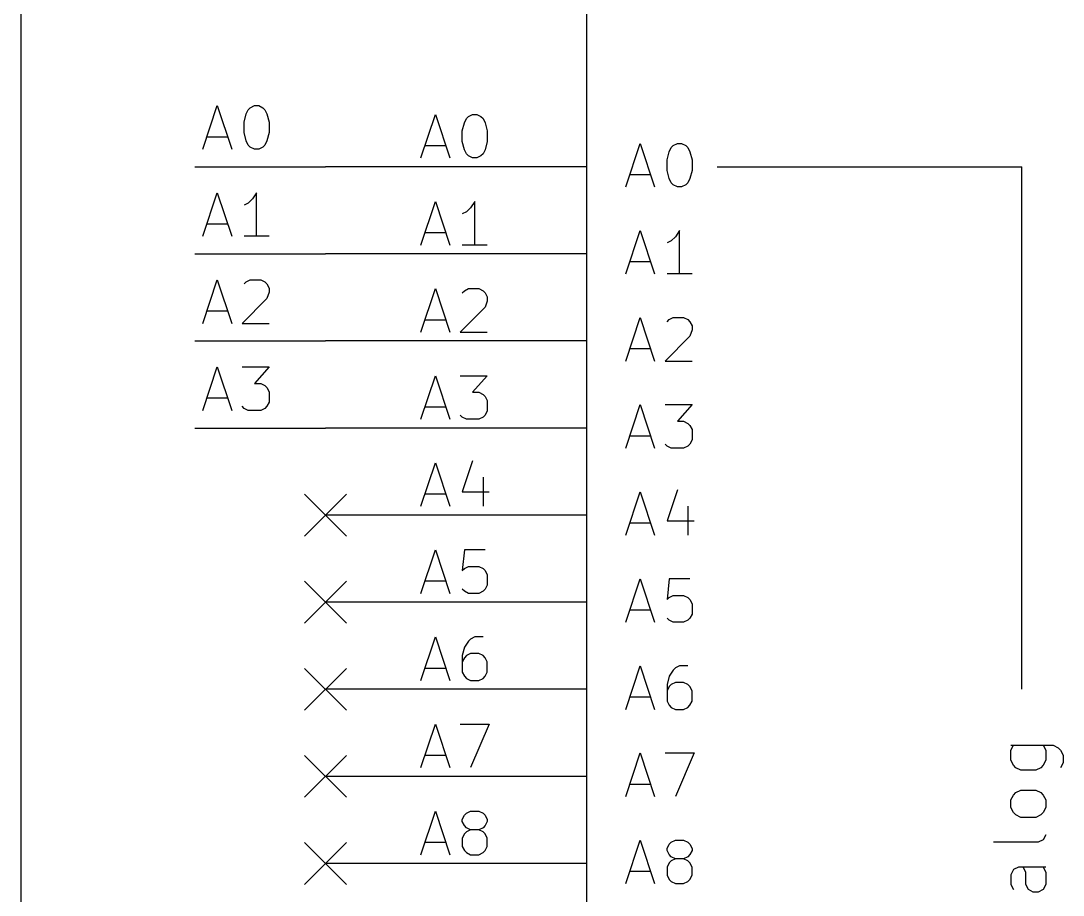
# Model space of a CAD drawing. Extents: x 0.4 to 11.3, y -7.9 to -0.4.
# Drawn here: x 3.65 to 4.847, y -3.736 to -2.732 of the extents above; entities that cross this region are included whole.
import ezdxf

# ---------------------------------------------------------------- set-up
doc = ezdxf.new("R2010")
doc.units = 0
doc.header["$MEASUREMENT"] = 0
for name, color, linetype in [('BLUE2', 5, 'CONTINUOUS'), ('BLUE3', 171, 'CONTINUOUS'), ('CYAN2', 4, 'CONTINUOUS'), ('GRAY1', 251, 'CONTINUOUS'), ('GREEN3', 91, 'CONTINUOUS'), ('LYELLOW', 51, 'CONTINUOUS'), ('RED2', 1, 'CONTINUOUS'), ('RED3', 11, 'CONTINUOUS')]:
    doc.layers.add(name, color=color, linetype=linetype)

msp = doc.modelspace()

# ---------------------------------------------------------------- linework, layer by layer
at = {"layer": 'BLUE2', "linetype": 'CONTINUOUS'}
for p, q in [((3.976, -3.276), (4.024, -3.324)), ((4.024, -3.276), (3.976, -3.324)), ((3.976, -3.376), (4.024, -3.424)), ((4.024, -3.376), (3.976, -3.424)), ((3.976, -3.476), (4.024, -3.524)), ((4.024, -3.476), (3.976, -3.524)), ((3.976, -3.576), (4.024, -3.624)), ((4.024, -3.576), (3.976, -3.624)), ((3.976, -3.676), (4.024, -3.724)), ((4.024, -3.676), (3.976, -3.724))]:
    msp.add_line(p, q, dxfattribs=at)
at = {"layer": 'BLUE3', "linetype": 'CONTINUOUS'}
msp.add_line((3.65, -0.85), (3.65, -6.45), dxfattribs=at)
at = {"layer": 'CYAN2', "linetype": 'CONTINUOUS'}
for p, q in [((4.3448, -2.9231), (4.3614, -2.8731)), ((4.3448, -2.9231), (4.3614, -2.8731)), ((4.3614, -2.8731), (4.3781, -2.9231)), ((4.3614, -2.8731), (4.3781, -2.9231)), ((4.3995, -2.8755), (4.4043, -2.8731)), ((4.3995, -2.8755), (4.4043, -2.8731)), ((4.4043, -2.8731), (4.409, -2.8731)), ((4.4043, -2.8731), (4.409, -2.8731)), ((4.409, -2.8731), (4.4138, -2.8755)), ((4.409, -2.8731), (4.4138, -2.8755)), ((4.3924, -2.8922), (4.3948, -2.8827)), ((4.3924, -2.8922), (4.3948, -2.8827)), ((4.3948, -2.8827), (4.3971, -2.8779)), ((4.3948, -2.8827), (4.3971, -2.8779)), ((4.3971, -2.8779), (4.3995, -2.8755)), ((4.3971, -2.8779), (4.3995, -2.8755)), ((4.4138, -2.8755), (4.4162, -2.8779)), ((4.4138, -2.8755), (4.4162, -2.8779)), ((4.4162, -2.8779), (4.4186, -2.8827)), ((4.4162, -2.8779), (4.4186, -2.8827)), ((4.4186, -2.8827), (4.421, -2.8922)), ((4.4186, -2.8827), (4.421, -2.8922)), ((4.3924, -2.9041), (4.3924, -2.8922)), ((4.3924, -2.9041), (4.3924, -2.8922)), ((4.421, -2.8922), (4.421, -2.9041)), ((4.421, -2.8922), (4.421, -2.9041)), ((4.3495, -2.9088), (4.3733, -2.9088)), ((4.3495, -2.9088), (4.3733, -2.9088)), ((4.3948, -2.9136), (4.3924, -2.9041)), ((4.3948, -2.9136), (4.3924, -2.9041)), ((4.421, -2.9041), (4.4186, -2.9136)), ((4.421, -2.9041), (4.4186, -2.9136)), ((4.3971, -2.9184), (4.3948, -2.9136)), ((4.3971, -2.9184), (4.3948, -2.9136)), ((4.3995, -2.9208), (4.3971, -2.9184)), ((4.3995, -2.9208), (4.3971, -2.9184)), ((4.4043, -2.9231), (4.3995, -2.9208)), ((4.4043, -2.9231), (4.3995, -2.9208)), ((4.4138, -2.9208), (4.409, -2.9231)), ((4.4138, -2.9208), (4.409, -2.9231)), ((4.4162, -2.9184), (4.4138, -2.9208)), ((4.4162, -2.9184), (4.4138, -2.9208)), ((4.4186, -2.9136), (4.4162, -2.9184)), ((4.4186, -2.9136), (4.4162, -2.9184)), ((4.409, -2.9231), (4.4043, -2.9231)), ((4.409, -2.9231), (4.4043, -2.9231)), ((4.3448, -3.0231), (4.3614, -2.9731)), ((4.3448, -3.0231), (4.3614, -2.9731)), ((4.3614, -2.9731), (4.3781, -3.0231)), ((4.3614, -2.9731), (4.3781, -3.0231)), ((4.4019, -2.9803), (4.3971, -2.985)), ((4.4019, -2.9803), (4.3971, -2.985)), ((4.4067, -2.9731), (4.4019, -2.9803)), ((4.4067, -2.9731), (4.4019, -2.9803)), ((4.4067, -3.0231), (4.4067, -2.9731)), ((4.4067, -3.0231), (4.4067, -2.9731)), ((4.3971, -2.985), (4.3924, -2.9874)), ((4.3971, -2.985), (4.3924, -2.9874)), ((4.3495, -3.0088), (4.3733, -3.0088)), ((4.3495, -3.0088), (4.3733, -3.0088)), ((4.421, -3.0231), (4.3924, -3.0231)), ((4.421, -3.0231), (4.3924, -3.0231)), ((4.3448, -3.1231), (4.3614, -3.0731)), ((4.3448, -3.1231), (4.3614, -3.0731)), ((4.3614, -3.0731), (4.3781, -3.1231)), ((4.3614, -3.0731), (4.3781, -3.1231)), ((4.3924, -3.0779), (4.3948, -3.0755)), ((4.3924, -3.0779), (4.3948, -3.0755)), ((4.3948, -3.0755), (4.3995, -3.0731)), ((4.3948, -3.0755), (4.3995, -3.0731)), ((4.3995, -3.0731), (4.4114, -3.0731)), ((4.3995, -3.0731), (4.4114, -3.0731)), ((4.4114, -3.0731), (4.4162, -3.0755)), ((4.4114, -3.0731), (4.4162, -3.0755)), ((4.4162, -3.0755), (4.4186, -3.0779)), ((4.4162, -3.0755), (4.4186, -3.0779)), ((4.4186, -3.0779), (4.421, -3.0827)), ((4.4186, -3.0779), (4.421, -3.0827)), ((4.421, -3.0874), (4.4186, -3.0946)), ((4.421, -3.0874), (4.4186, -3.0946)), ((4.421, -3.0827), (4.421, -3.0874)), ((4.421, -3.0827), (4.421, -3.0874)), ((4.4186, -3.0946), (4.39, -3.1231)), ((4.4186, -3.0946), (4.39, -3.1231)), ((4.3495, -3.1088), (4.3733, -3.1088)), ((4.3495, -3.1088), (4.3733, -3.1088)), ((4.39, -3.1231), (4.421, -3.1231)), ((4.39, -3.1231), (4.421, -3.1231)), ((4.3448, -3.2231), (4.3614, -3.1731)), ((4.3448, -3.2231), (4.3614, -3.1731)), ((4.3614, -3.1731), (4.3781, -3.2231)), ((4.3614, -3.1731), (4.3781, -3.2231)), ((4.39, -3.1731), (4.421, -3.1731)), ((4.39, -3.1731), (4.421, -3.1731)), ((4.421, -3.1731), (4.4043, -3.1922)), ((4.421, -3.1731), (4.4043, -3.1922)), ((4.4043, -3.1922), (4.4114, -3.1922)), ((4.4043, -3.1922), (4.4114, -3.1922)), ((4.4114, -3.1922), (4.4162, -3.1946)), ((4.4114, -3.1922), (4.4162, -3.1946)), ((4.4162, -3.1946), (4.4186, -3.1969)), ((4.4162, -3.1946), (4.4186, -3.1969)), ((4.4186, -3.1969), (4.421, -3.2017)), ((4.4186, -3.1969), (4.421, -3.2017)), ((4.3495, -3.2088), (4.3733, -3.2088)), ((4.3495, -3.2088), (4.3733, -3.2088)), ((4.421, -3.2017), (4.421, -3.2136)), ((4.421, -3.2017), (4.421, -3.2136)), ((4.3924, -3.2208), (4.39, -3.2184)), ((4.3924, -3.2208), (4.39, -3.2184)), ((4.3971, -3.2231), (4.3924, -3.2208)), ((4.3971, -3.2231), (4.3924, -3.2208)), ((4.4162, -3.2208), (4.4114, -3.2231)), ((4.4162, -3.2208), (4.4114, -3.2231)), ((4.4186, -3.2184), (4.4162, -3.2208)), ((4.4186, -3.2184), (4.4162, -3.2208)), ((4.421, -3.2136), (4.4186, -3.2184)), ((4.421, -3.2136), (4.4186, -3.2184)), ((4.4114, -3.2231), (4.3971, -3.2231)), ((4.4114, -3.2231), (4.3971, -3.2231)), ((4.3448, -3.3231), (4.3614, -3.2731)), ((4.3448, -3.3231), (4.3614, -3.2731)), ((4.3614, -3.2731), (4.3781, -3.3231)), ((4.3614, -3.2731), (4.3781, -3.3231)), ((4.4043, -3.2708), (4.3924, -3.3065)), ((4.4043, -3.2708), (4.3924, -3.3065)), ((4.4162, -3.2898), (4.4162, -3.3231)), ((4.4162, -3.2898), (4.4162, -3.3231)), ((4.3495, -3.3088), (4.3733, -3.3088)), ((4.3495, -3.3088), (4.3733, -3.3088)), ((4.3924, -3.3065), (4.4233, -3.3065)), ((4.3924, -3.3065), (4.4233, -3.3065)), ((4.3448, -3.4231), (4.3614, -3.3731)), ((4.3448, -3.4231), (4.3614, -3.3731)), ((4.3614, -3.3731), (4.3781, -3.4231)), ((4.3614, -3.3731), (4.3781, -3.4231)), ((4.3948, -3.3731), (4.3924, -3.3969)), ((4.3948, -3.3731), (4.3924, -3.3969)), ((4.4186, -3.3731), (4.3948, -3.3731)), ((4.4186, -3.3731), (4.3948, -3.3731)), ((4.3924, -3.3969), (4.3948, -3.3946)), ((4.3924, -3.3969), (4.3948, -3.3946)), ((4.3948, -3.3946), (4.3995, -3.3922)), ((4.3948, -3.3946), (4.3995, -3.3922)), ((4.3995, -3.3922), (4.4114, -3.3922)), ((4.3995, -3.3922), (4.4114, -3.3922)), ((4.4114, -3.3922), (4.4162, -3.3946)), ((4.4114, -3.3922), (4.4162, -3.3946)), ((4.4162, -3.3946), (4.4186, -3.3969)), ((4.4162, -3.3946), (4.4186, -3.3969)), ((4.4186, -3.3969), (4.421, -3.4017)), ((4.4186, -3.3969), (4.421, -3.4017)), ((4.3495, -3.4088), (4.3733, -3.4088)), ((4.3495, -3.4088), (4.3733, -3.4088)), ((4.421, -3.4017), (4.421, -3.4136)), ((4.421, -3.4017), (4.421, -3.4136)), ((4.3948, -3.4208), (4.3924, -3.4184)), ((4.3948, -3.4208), (4.3924, -3.4184)), ((4.3995, -3.4231), (4.3948, -3.4208)), ((4.3995, -3.4231), (4.3948, -3.4208)), ((4.4114, -3.4231), (4.3995, -3.4231)), ((4.4114, -3.4231), (4.3995, -3.4231)), ((4.4162, -3.4208), (4.4114, -3.4231)), ((4.4162, -3.4208), (4.4114, -3.4231)), ((4.4186, -3.4184), (4.4162, -3.4208)), ((4.4186, -3.4184), (4.4162, -3.4208)), ((4.421, -3.4136), (4.4186, -3.4184)), ((4.421, -3.4136), (4.4186, -3.4184)), ((4.3448, -3.5231), (4.3614, -3.4731)), ((4.3448, -3.5231), (4.3614, -3.4731)), ((4.3614, -3.4731), (4.3781, -3.5231)), ((4.3614, -3.4731), (4.3781, -3.5231)), ((4.3995, -3.4779), (4.3948, -3.485)), ((4.3995, -3.4779), (4.3948, -3.485)), ((4.4019, -3.4755), (4.3995, -3.4779)), ((4.4019, -3.4755), (4.3995, -3.4779)), ((4.4067, -3.4731), (4.4019, -3.4755)), ((4.4067, -3.4731), (4.4019, -3.4755)), ((4.4162, -3.4731), (4.4067, -3.4731)), ((4.4162, -3.4731), (4.4067, -3.4731)), ((4.3948, -3.485), (4.3924, -3.4946)), ((4.3948, -3.485), (4.3924, -3.4946)), ((4.3924, -3.4946), (4.3924, -3.5136)), ((4.3924, -3.4946), (4.3924, -3.5136)), ((4.3971, -3.4946), (4.3948, -3.4969)), ((4.3971, -3.4946), (4.3948, -3.4969)), ((4.4019, -3.4922), (4.3971, -3.4946)), ((4.4019, -3.4922), (4.3971, -3.4946)), ((4.4114, -3.4922), (4.4019, -3.4922)), ((4.4114, -3.4922), (4.4019, -3.4922)), ((4.4162, -3.4946), (4.4114, -3.4922)), ((4.4162, -3.4946), (4.4114, -3.4922)), ((4.4186, -3.4969), (4.4162, -3.4946)), ((4.4186, -3.4969), (4.4162, -3.4946)), ((4.3948, -3.4969), (4.3924, -3.5017)), ((4.3948, -3.4969), (4.3924, -3.5017)), ((4.421, -3.5017), (4.4186, -3.4969)), ((4.421, -3.5017), (4.4186, -3.4969)), ((4.421, -3.5136), (4.421, -3.5017)), ((4.421, -3.5136), (4.421, -3.5017)), ((4.3495, -3.5088), (4.3733, -3.5088)), ((4.3495, -3.5088), (4.3733, -3.5088)), ((4.3924, -3.5136), (4.3948, -3.5184)), ((4.3924, -3.5136), (4.3948, -3.5184)), ((4.3948, -3.5184), (4.3971, -3.5208)), ((4.3948, -3.5184), (4.3971, -3.5208)), ((4.4162, -3.5208), (4.4186, -3.5184)), ((4.4162, -3.5208), (4.4186, -3.5184)), ((4.4186, -3.5184), (4.421, -3.5136)), ((4.4186, -3.5184), (4.421, -3.5136)), ((4.3971, -3.5208), (4.4019, -3.5231)), ((4.3971, -3.5208), (4.4019, -3.5231)), ((4.4019, -3.5231), (4.4114, -3.5231)), ((4.4019, -3.5231), (4.4114, -3.5231)), ((4.4114, -3.5231), (4.4162, -3.5208)), ((4.4114, -3.5231), (4.4162, -3.5208)), ((4.3448, -3.6231), (4.3614, -3.5731)), ((4.3448, -3.6231), (4.3614, -3.5731)), ((4.3614, -3.5731), (4.3781, -3.6231)), ((4.3614, -3.5731), (4.3781, -3.6231)), ((4.39, -3.5731), (4.4233, -3.5731)), ((4.39, -3.5731), (4.4233, -3.5731)), ((4.4233, -3.5731), (4.4019, -3.6231)), ((4.4233, -3.5731), (4.4019, -3.6231)), ((4.3495, -3.6088), (4.3733, -3.6088)), ((4.3495, -3.6088), (4.3733, -3.6088)), ((4.3448, -3.7231), (4.3614, -3.6731)), ((4.3448, -3.7231), (4.3614, -3.6731)), ((4.3614, -3.6731), (4.3781, -3.7231)), ((4.3614, -3.6731), (4.3781, -3.7231)), ((4.3948, -3.6779), (4.3971, -3.6755)), ((4.3948, -3.6779), (4.3971, -3.6755)), ((4.3971, -3.6755), (4.4019, -3.6731)), ((4.3971, -3.6755), (4.4019, -3.6731)), ((4.4019, -3.6731), (4.4114, -3.6731)), ((4.4019, -3.6731), (4.4114, -3.6731)), ((4.4114, -3.6731), (4.4162, -3.6755)), ((4.4114, -3.6731), (4.4162, -3.6755)), ((4.4162, -3.6755), (4.4186, -3.6779)), ((4.4162, -3.6755), (4.4186, -3.6779)), ((4.3924, -3.6827), (4.3948, -3.6779)), ((4.3924, -3.6827), (4.3948, -3.6779)), ((4.3924, -3.685), (4.3924, -3.6827)), ((4.3924, -3.685), (4.3924, -3.6827)), ((4.3948, -3.6898), (4.3924, -3.685)), ((4.3948, -3.6898), (4.3924, -3.685)), ((4.4186, -3.6779), (4.421, -3.6827)), ((4.4186, -3.6779), (4.421, -3.6827)), ((4.421, -3.685), (4.4186, -3.6898)), ((4.421, -3.685), (4.4186, -3.6898)), ((4.421, -3.6827), (4.421, -3.685)), ((4.421, -3.6827), (4.421, -3.685)), ((4.3948, -3.6993), (4.3924, -3.7041)), ((4.3948, -3.6993), (4.3924, -3.7041)), ((4.3971, -3.6922), (4.3948, -3.6898)), ((4.3971, -3.6922), (4.3948, -3.6898)), ((4.3971, -3.6969), (4.3948, -3.6993)), ((4.3971, -3.6969), (4.3948, -3.6993)), ((4.4019, -3.6946), (4.3971, -3.6922)), ((4.4019, -3.6946), (4.3971, -3.6922)), ((4.4019, -3.6946), (4.3971, -3.6969)), ((4.4019, -3.6946), (4.3971, -3.6969)), ((4.4114, -3.6946), (4.4019, -3.6946)), ((4.4114, -3.6946), (4.4019, -3.6946)), ((4.4162, -3.6922), (4.4114, -3.6946)), ((4.4162, -3.6922), (4.4114, -3.6946)), ((4.4162, -3.6969), (4.4114, -3.6946)), ((4.4162, -3.6969), (4.4114, -3.6946)), ((4.4186, -3.6898), (4.4162, -3.6922)), ((4.4186, -3.6898), (4.4162, -3.6922)), ((4.4186, -3.6993), (4.4162, -3.6969)), ((4.4186, -3.6993), (4.4162, -3.6969)), ((4.421, -3.7041), (4.4186, -3.6993)), ((4.421, -3.7041), (4.4186, -3.6993)), ((4.3495, -3.7088), (4.3733, -3.7088)), ((4.3495, -3.7088), (4.3733, -3.7088)), ((4.3924, -3.7041), (4.3924, -3.7136)), ((4.3924, -3.7041), (4.3924, -3.7136)), ((4.421, -3.7136), (4.421, -3.7041)), ((4.421, -3.7136), (4.421, -3.7041)), ((4.3924, -3.7136), (4.3948, -3.7184)), ((4.3924, -3.7136), (4.3948, -3.7184)), ((4.3948, -3.7184), (4.3971, -3.7208)), ((4.3948, -3.7184), (4.3971, -3.7208)), ((4.3971, -3.7208), (4.4019, -3.7231)), ((4.3971, -3.7208), (4.4019, -3.7231)), ((4.4019, -3.7231), (4.4114, -3.7231)), ((4.4019, -3.7231), (4.4114, -3.7231)), ((4.4114, -3.7231), (4.4162, -3.7208)), ((4.4114, -3.7231), (4.4162, -3.7208)), ((4.4162, -3.7208), (4.4186, -3.7184)), ((4.4162, -3.7208), (4.4186, -3.7184)), ((4.4186, -3.7184), (4.421, -3.7136)), ((4.4186, -3.7184), (4.421, -3.7136))]:
    msp.add_line(p, q, dxfattribs=at)
at = {"layer": 'GRAY1', "linetype": 'CONTINUOUS'}
for p, q in [((3.8589, -2.8798), (3.8755, -2.8298)), ((3.8755, -2.8298), (3.8922, -2.8798)), ((3.9089, -2.8393), (3.9113, -2.8346)), ((3.9113, -2.8346), (3.9136, -2.8322)), ((3.9136, -2.8322), (3.9184, -2.8298)), ((3.9184, -2.8298), (3.9232, -2.8298)), ((3.9232, -2.8298), (3.9279, -2.8322)), ((3.9279, -2.8322), (3.9303, -2.8346)), ((3.9303, -2.8346), (3.9327, -2.8393)), ((3.9065, -2.8488), (3.9089, -2.8393)), ((3.9065, -2.8608), (3.9065, -2.8488)), ((3.9327, -2.8393), (3.9351, -2.8488)), ((3.9351, -2.8488), (3.9351, -2.8608)), ((3.9089, -2.8703), (3.9065, -2.8608)), ((3.9351, -2.8608), (3.9327, -2.8703)), ((3.8636, -2.8655), (3.8874, -2.8655)), ((3.9113, -2.875), (3.9089, -2.8703)), ((3.9327, -2.8703), (3.9303, -2.875)), ((3.9136, -2.8774), (3.9113, -2.875)), ((3.9184, -2.8798), (3.9136, -2.8774)), ((3.9232, -2.8798), (3.9184, -2.8798)), ((3.9279, -2.8774), (3.9232, -2.8798)), ((3.9303, -2.875), (3.9279, -2.8774)), ((3.8589, -2.9798), (3.8755, -2.9298)), ((3.8755, -2.9298), (3.8922, -2.9798)), ((3.9208, -2.9298), (3.916, -2.9369)), ((3.9208, -2.9798), (3.9208, -2.9298)), ((3.9113, -2.9417), (3.9065, -2.9441)), ((3.916, -2.9369), (3.9113, -2.9417)), ((3.8636, -2.9655), (3.8874, -2.9655)), ((3.9351, -2.9798), (3.9065, -2.9798)), ((3.8589, -3.0798), (3.8755, -3.0298)), ((3.8755, -3.0298), (3.8922, -3.0798)), ((3.9065, -3.0346), (3.9089, -3.0322)), ((3.9089, -3.0322), (3.9136, -3.0298)), ((3.9136, -3.0298), (3.9255, -3.0298)), ((3.9255, -3.0298), (3.9303, -3.0322)), ((3.9303, -3.0322), (3.9327, -3.0346)), ((3.9327, -3.0346), (3.9351, -3.0393)), ((3.9351, -3.0393), (3.9351, -3.0441)), ((3.9327, -3.0512), (3.9041, -3.0798)), ((3.9351, -3.0441), (3.9327, -3.0512)), ((3.8636, -3.0655), (3.8874, -3.0655)), ((3.9041, -3.0798), (3.9351, -3.0798)), ((3.8589, -3.1798), (3.8755, -3.1298)), ((3.8755, -3.1298), (3.8922, -3.1798)), ((3.9041, -3.1298), (3.9351, -3.1298)), ((3.9351, -3.1298), (3.9184, -3.1488)), ((3.9184, -3.1488), (3.9255, -3.1488)), ((3.9255, -3.1488), (3.9303, -3.1512)), ((3.9303, -3.1512), (3.9327, -3.1536)), ((3.9327, -3.1536), (3.9351, -3.1584)), ((3.9351, -3.1584), (3.9351, -3.1703)), ((3.8636, -3.1655), (3.8874, -3.1655)), ((3.9351, -3.1703), (3.9327, -3.175)), ((3.9065, -3.1774), (3.9041, -3.175)), ((3.9113, -3.1798), (3.9065, -3.1774)), ((3.9255, -3.1798), (3.9113, -3.1798)), ((3.9303, -3.1774), (3.9255, -3.1798)), ((3.9327, -3.175), (3.9303, -3.1774))]:
    msp.add_line(p, q, dxfattribs=at)
at = {"layer": 'GREEN3', "linetype": 'CONTINUOUS'}
for p, q in [((3.85, -2.9), (4, -2.9)), ((3.85, -3), (4, -3)), ((3.85, -3.1), (4, -3.1)), ((3.85, -3.2), (4, -3.2))]:
    msp.add_line(p, q, dxfattribs=at)
at = {"layer": 'LYELLOW', "linetype": 'CONTINUOUS'}
msp.add_line((4.3, -6.05), (4.3, -1.45), dxfattribs=at)
at = {"layer": 'RED2', "linetype": 'CONTINUOUS'}
for p, q in [((4.3, -6.05), (4.3, -1.45)), ((4.3, -2.9), (4, -2.9)), ((4.3, -2.9), (4, -2.9)), ((4.45, -2.9), (4.8, -2.9)), ((4.8, -3.5), (4.8, -2.9)), ((4.3, -3), (4, -3)), ((4.3, -3), (4, -3)), ((4.3, -3.1), (4, -3.1)), ((4.3, -3.1), (4, -3.1)), ((4.3, -3.2), (4, -3.2)), ((4.3, -3.2), (4, -3.2)), ((4.3, -3.3), (4, -3.3)), ((4.3, -3.3), (4, -3.3)), ((4.3, -3.4), (4, -3.4)), ((4.3, -3.4), (4, -3.4)), ((4.3, -3.5), (4, -3.5)), ((4.3, -3.5), (4, -3.5)), ((4.7874, -3.5643), (4.8359, -3.5643)), ((4.7874, -3.57), (4.7902, -3.5643)), ((4.8245, -3.5643), (4.8274, -3.57)), ((4.8359, -3.5643), (4.8416, -3.5671)), ((4.8416, -3.5671), (4.8445, -3.57)), ((4.7874, -3.5814), (4.7874, -3.57)), ((4.8274, -3.57), (4.8274, -3.5814)), ((4.8445, -3.57), (4.8474, -3.5757)), ((4.8474, -3.5757), (4.8474, -3.5843)), ((4.7902, -3.5871), (4.7874, -3.5814)), ((4.7931, -3.59), (4.7902, -3.5871)), ((4.7988, -3.5929), (4.7931, -3.59)), ((4.8216, -3.59), (4.8159, -3.5929)), ((4.8245, -3.5871), (4.8216, -3.59)), ((4.8274, -3.5814), (4.8245, -3.5871)), ((4.8474, -3.5843), (4.8445, -3.59)), ((4.3, -3.6), (4, -3.6)), ((4.3, -3.6), (4, -3.6)), ((4.8159, -3.5929), (4.7988, -3.5929)), ((4.7931, -3.6186), (4.7988, -3.6157)), ((4.7988, -3.6157), (4.8159, -3.6157)), ((4.8159, -3.6157), (4.8216, -3.6186)), ((4.7874, -3.6271), (4.7902, -3.6214)), ((4.7874, -3.6357), (4.7874, -3.6271)), ((4.7902, -3.6214), (4.7931, -3.6186)), ((4.8216, -3.6186), (4.8245, -3.6214)), ((4.8245, -3.6214), (4.8274, -3.6271)), ((4.8274, -3.6271), (4.8274, -3.6357)), ((4.7902, -3.6414), (4.7874, -3.6357)), ((4.8274, -3.6357), (4.8245, -3.6414)), ((4.7931, -3.6443), (4.7902, -3.6414)), ((4.7988, -3.6471), (4.7931, -3.6443)), ((4.8159, -3.6471), (4.7988, -3.6471)), ((4.8216, -3.6443), (4.8159, -3.6471)), ((4.8245, -3.6414), (4.8216, -3.6443)), ((4.8188, -3.6757), (4.7674, -3.6757)), ((4.8245, -3.6729), (4.8188, -3.6757)), ((4.8274, -3.6671), (4.8245, -3.6729)), ((4.3, -3.7), (4, -3.7)), ((4.3, -3.7), (4, -3.7)), ((4.7902, -3.7071), (4.7874, -3.7129)), ((4.7959, -3.7043), (4.7902, -3.7071)), ((4.8274, -3.7043), (4.7959, -3.7043)), ((4.8045, -3.71), (4.8016, -3.7043)), ((4.8045, -3.7243), (4.8045, -3.71)), ((4.8245, -3.7043), (4.8274, -3.71)), ((4.8274, -3.71), (4.8274, -3.7243)), ((4.7874, -3.7129), (4.7874, -3.7243)), ((4.7874, -3.7243), (4.7902, -3.73)), ((4.8074, -3.73), (4.8045, -3.7243)), ((4.8131, -3.7329), (4.8074, -3.73)), ((4.8188, -3.7329), (4.8131, -3.7329)), ((4.8245, -3.73), (4.8188, -3.7329)), ((4.8274, -3.7243), (4.8245, -3.73))]:
    msp.add_line(p, q, dxfattribs=at)
at = {"layer": 'RED3', "linetype": 'CONTINUOUS'}
for p, q in [((4.1095, -2.8899), (4.1262, -2.8399)), ((4.1095, -2.8899), (4.1262, -2.8399)), ((4.1262, -2.8399), (4.1429, -2.8899)), ((4.1262, -2.8399), (4.1429, -2.8899)), ((4.1571, -2.8589), (4.1595, -2.8494)), ((4.1571, -2.8589), (4.1595, -2.8494)), ((4.1595, -2.8494), (4.1619, -2.8446)), ((4.1595, -2.8494), (4.1619, -2.8446)), ((4.1619, -2.8446), (4.1643, -2.8423)), ((4.1619, -2.8446), (4.1643, -2.8423)), ((4.1643, -2.8423), (4.169, -2.8399)), ((4.1643, -2.8423), (4.169, -2.8399)), ((4.169, -2.8399), (4.1738, -2.8399)), ((4.169, -2.8399), (4.1738, -2.8399)), ((4.1738, -2.8399), (4.1786, -2.8423)), ((4.1738, -2.8399), (4.1786, -2.8423)), ((4.1786, -2.8423), (4.181, -2.8446)), ((4.1786, -2.8423), (4.181, -2.8446)), ((4.181, -2.8446), (4.1833, -2.8494)), ((4.181, -2.8446), (4.1833, -2.8494)), ((4.1833, -2.8494), (4.1857, -2.8589)), ((4.1833, -2.8494), (4.1857, -2.8589)), ((4.1571, -2.8708), (4.1571, -2.8589)), ((4.1571, -2.8708), (4.1571, -2.8589)), ((4.1857, -2.8589), (4.1857, -2.8708)), ((4.1857, -2.8589), (4.1857, -2.8708)), ((4.1595, -2.8804), (4.1571, -2.8708)), ((4.1595, -2.8804), (4.1571, -2.8708)), ((4.1857, -2.8708), (4.1833, -2.8804)), ((4.1857, -2.8708), (4.1833, -2.8804)), ((4.1143, -2.8756), (4.1381, -2.8756)), ((4.1143, -2.8756), (4.1381, -2.8756)), ((4.1619, -2.8851), (4.1595, -2.8804)), ((4.1619, -2.8851), (4.1595, -2.8804)), ((4.1643, -2.8875), (4.1619, -2.8851)), ((4.1643, -2.8875), (4.1619, -2.8851)), ((4.181, -2.8851), (4.1786, -2.8875)), ((4.181, -2.8851), (4.1786, -2.8875)), ((4.1833, -2.8804), (4.181, -2.8851)), ((4.1833, -2.8804), (4.181, -2.8851)), ((4.169, -2.8899), (4.1643, -2.8875)), ((4.169, -2.8899), (4.1643, -2.8875)), ((4.1738, -2.8899), (4.169, -2.8899)), ((4.1738, -2.8899), (4.169, -2.8899)), ((4.1786, -2.8875), (4.1738, -2.8899)), ((4.1786, -2.8875), (4.1738, -2.8899)), ((4.1095, -2.9899), (4.1262, -2.9399)), ((4.1095, -2.9899), (4.1262, -2.9399)), ((4.1262, -2.9399), (4.1429, -2.9899)), ((4.1262, -2.9399), (4.1429, -2.9899)), ((4.1714, -2.9399), (4.1667, -2.947)), ((4.1714, -2.9399), (4.1667, -2.947)), ((4.1714, -2.9899), (4.1714, -2.9399)), ((4.1714, -2.9899), (4.1714, -2.9399)), ((4.1619, -2.9518), (4.1571, -2.9542)), ((4.1619, -2.9518), (4.1571, -2.9542)), ((4.1667, -2.947), (4.1619, -2.9518)), ((4.1667, -2.947), (4.1619, -2.9518)), ((4.1143, -2.9756), (4.1381, -2.9756)), ((4.1143, -2.9756), (4.1381, -2.9756)), ((4.1857, -2.9899), (4.1571, -2.9899)), ((4.1857, -2.9899), (4.1571, -2.9899)), ((4.1095, -3.0899), (4.1262, -3.0399)), ((4.1095, -3.0899), (4.1262, -3.0399)), ((4.1262, -3.0399), (4.1429, -3.0899)), ((4.1262, -3.0399), (4.1429, -3.0899)), ((4.1595, -3.0423), (4.1643, -3.0399)), ((4.1595, -3.0423), (4.1643, -3.0399)), ((4.1643, -3.0399), (4.1762, -3.0399)), ((4.1643, -3.0399), (4.1762, -3.0399)), ((4.1762, -3.0399), (4.181, -3.0423)), ((4.1762, -3.0399), (4.181, -3.0423)), ((4.1571, -3.0446), (4.1595, -3.0423)), ((4.1571, -3.0446), (4.1595, -3.0423)), ((4.181, -3.0423), (4.1833, -3.0446)), ((4.181, -3.0423), (4.1833, -3.0446)), ((4.1833, -3.0446), (4.1857, -3.0494)), ((4.1833, -3.0446), (4.1857, -3.0494)), ((4.1857, -3.0494), (4.1857, -3.0542)), ((4.1857, -3.0494), (4.1857, -3.0542)), ((4.1833, -3.0613), (4.1548, -3.0899)), ((4.1833, -3.0613), (4.1548, -3.0899)), ((4.1857, -3.0542), (4.1833, -3.0613)), ((4.1857, -3.0542), (4.1833, -3.0613)), ((4.1143, -3.0756), (4.1381, -3.0756)), ((4.1143, -3.0756), (4.1381, -3.0756)), ((4.1548, -3.0899), (4.1857, -3.0899)), ((4.1548, -3.0899), (4.1857, -3.0899)), ((4.1095, -3.1899), (4.1262, -3.1399)), ((4.1095, -3.1899), (4.1262, -3.1399)), ((4.1262, -3.1399), (4.1429, -3.1899)), ((4.1262, -3.1399), (4.1429, -3.1899)), ((4.1548, -3.1399), (4.1857, -3.1399)), ((4.1548, -3.1399), (4.1857, -3.1399)), ((4.1857, -3.1399), (4.169, -3.1589)), ((4.1857, -3.1399), (4.169, -3.1589)), ((4.169, -3.1589), (4.1762, -3.1589)), ((4.169, -3.1589), (4.1762, -3.1589)), ((4.1762, -3.1589), (4.181, -3.1613)), ((4.1762, -3.1589), (4.181, -3.1613)), ((4.181, -3.1613), (4.1833, -3.1637)), ((4.181, -3.1613), (4.1833, -3.1637)), ((4.1833, -3.1637), (4.1857, -3.1684)), ((4.1833, -3.1637), (4.1857, -3.1684)), ((4.1857, -3.1684), (4.1857, -3.1804)), ((4.1857, -3.1684), (4.1857, -3.1804)), ((4.1143, -3.1756), (4.1381, -3.1756)), ((4.1143, -3.1756), (4.1381, -3.1756)), ((4.1857, -3.1804), (4.1833, -3.1851)), ((4.1857, -3.1804), (4.1833, -3.1851)), ((4.1571, -3.1875), (4.1548, -3.1851)), ((4.1571, -3.1875), (4.1548, -3.1851)), ((4.1619, -3.1899), (4.1571, -3.1875)), ((4.1619, -3.1899), (4.1571, -3.1875)), ((4.1762, -3.1899), (4.1619, -3.1899)), ((4.1762, -3.1899), (4.1619, -3.1899)), ((4.181, -3.1875), (4.1762, -3.1899)), ((4.181, -3.1875), (4.1762, -3.1899)), ((4.1833, -3.1851), (4.181, -3.1875)), ((4.1833, -3.1851), (4.181, -3.1875)), ((4.1095, -3.2899), (4.1262, -3.2399)), ((4.1095, -3.2899), (4.1262, -3.2399)), ((4.1262, -3.2399), (4.1429, -3.2899)), ((4.1262, -3.2399), (4.1429, -3.2899)), ((4.169, -3.2375), (4.1571, -3.2732)), ((4.169, -3.2375), (4.1571, -3.2732)), ((4.181, -3.2565), (4.181, -3.2899)), ((4.181, -3.2565), (4.181, -3.2899)), ((4.1143, -3.2756), (4.1381, -3.2756)), ((4.1143, -3.2756), (4.1381, -3.2756)), ((4.1571, -3.2732), (4.1881, -3.2732)), ((4.1571, -3.2732), (4.1881, -3.2732)), ((4.1095, -3.3899), (4.1262, -3.3399)), ((4.1095, -3.3899), (4.1262, -3.3399)), ((4.1262, -3.3399), (4.1429, -3.3899)), ((4.1262, -3.3399), (4.1429, -3.3899)), ((4.1595, -3.3399), (4.1571, -3.3637)), ((4.1595, -3.3399), (4.1571, -3.3637)), ((4.1833, -3.3399), (4.1595, -3.3399)), ((4.1833, -3.3399), (4.1595, -3.3399)), ((4.1571, -3.3637), (4.1595, -3.3613)), ((4.1571, -3.3637), (4.1595, -3.3613)), ((4.1595, -3.3613), (4.1643, -3.3589)), ((4.1595, -3.3613), (4.1643, -3.3589)), ((4.1643, -3.3589), (4.1762, -3.3589)), ((4.1643, -3.3589), (4.1762, -3.3589)), ((4.1762, -3.3589), (4.181, -3.3613)), ((4.1762, -3.3589), (4.181, -3.3613)), ((4.181, -3.3613), (4.1833, -3.3637)), ((4.181, -3.3613), (4.1833, -3.3637)), ((4.1833, -3.3637), (4.1857, -3.3684)), ((4.1833, -3.3637), (4.1857, -3.3684)), ((4.1143, -3.3756), (4.1381, -3.3756)), ((4.1143, -3.3756), (4.1381, -3.3756)), ((4.1857, -3.3684), (4.1857, -3.3804)), ((4.1857, -3.3684), (4.1857, -3.3804)), ((4.1595, -3.3875), (4.1571, -3.3851)), ((4.1595, -3.3875), (4.1571, -3.3851)), ((4.1643, -3.3899), (4.1595, -3.3875)), ((4.1643, -3.3899), (4.1595, -3.3875)), ((4.181, -3.3875), (4.1762, -3.3899)), ((4.181, -3.3875), (4.1762, -3.3899)), ((4.1833, -3.3851), (4.181, -3.3875)), ((4.1833, -3.3851), (4.181, -3.3875)), ((4.1857, -3.3804), (4.1833, -3.3851)), ((4.1857, -3.3804), (4.1833, -3.3851)), ((4.1762, -3.3899), (4.1643, -3.3899)), ((4.1762, -3.3899), (4.1643, -3.3899)), ((4.1095, -3.4899), (4.1262, -3.4399)), ((4.1095, -3.4899), (4.1262, -3.4399)), ((4.1262, -3.4399), (4.1429, -3.4899)), ((4.1262, -3.4399), (4.1429, -3.4899)), ((4.1643, -3.4446), (4.1595, -3.4518)), ((4.1643, -3.4446), (4.1595, -3.4518)), ((4.1667, -3.4423), (4.1643, -3.4446)), ((4.1667, -3.4423), (4.1643, -3.4446)), ((4.1714, -3.4399), (4.1667, -3.4423)), ((4.1714, -3.4399), (4.1667, -3.4423)), ((4.181, -3.4399), (4.1714, -3.4399)), ((4.181, -3.4399), (4.1714, -3.4399)), ((4.1595, -3.4518), (4.1571, -3.4613)), ((4.1595, -3.4518), (4.1571, -3.4613)), ((4.1667, -3.4589), (4.1619, -3.4613)), ((4.1667, -3.4589), (4.1619, -3.4613)), ((4.1762, -3.4589), (4.1667, -3.4589)), ((4.1762, -3.4589), (4.1667, -3.4589)), ((4.181, -3.4613), (4.1762, -3.4589)), ((4.181, -3.4613), (4.1762, -3.4589)), ((4.1571, -3.4613), (4.1571, -3.4804)), ((4.1571, -3.4613), (4.1571, -3.4804)), ((4.1595, -3.4637), (4.1571, -3.4684)), ((4.1595, -3.4637), (4.1571, -3.4684)), ((4.1619, -3.4613), (4.1595, -3.4637)), ((4.1619, -3.4613), (4.1595, -3.4637)), ((4.1833, -3.4637), (4.181, -3.4613)), ((4.1833, -3.4637), (4.181, -3.4613)), ((4.1857, -3.4684), (4.1833, -3.4637)), ((4.1857, -3.4684), (4.1833, -3.4637)), ((4.1857, -3.4804), (4.1857, -3.4684)), ((4.1857, -3.4804), (4.1857, -3.4684)), ((4.1143, -3.4756), (4.1381, -3.4756)), ((4.1143, -3.4756), (4.1381, -3.4756)), ((4.1571, -3.4804), (4.1595, -3.4851)), ((4.1571, -3.4804), (4.1595, -3.4851)), ((4.1833, -3.4851), (4.1857, -3.4804)), ((4.1833, -3.4851), (4.1857, -3.4804)), ((4.1595, -3.4851), (4.1619, -3.4875)), ((4.1595, -3.4851), (4.1619, -3.4875)), ((4.1619, -3.4875), (4.1667, -3.4899)), ((4.1619, -3.4875), (4.1667, -3.4899)), ((4.1667, -3.4899), (4.1762, -3.4899)), ((4.1667, -3.4899), (4.1762, -3.4899)), ((4.1762, -3.4899), (4.181, -3.4875)), ((4.1762, -3.4899), (4.181, -3.4875)), ((4.181, -3.4875), (4.1833, -3.4851)), ((4.181, -3.4875), (4.1833, -3.4851)), ((4.1095, -3.5899), (4.1262, -3.5399)), ((4.1095, -3.5899), (4.1262, -3.5399)), ((4.1262, -3.5399), (4.1429, -3.5899)), ((4.1262, -3.5399), (4.1429, -3.5899)), ((4.1548, -3.5399), (4.1881, -3.5399)), ((4.1548, -3.5399), (4.1881, -3.5399)), ((4.1881, -3.5399), (4.1667, -3.5899)), ((4.1881, -3.5399), (4.1667, -3.5899)), ((4.1143, -3.5756), (4.1381, -3.5756)), ((4.1143, -3.5756), (4.1381, -3.5756)), ((4.1095, -3.6899), (4.1262, -3.6399)), ((4.1095, -3.6899), (4.1262, -3.6399)), ((4.1262, -3.6399), (4.1429, -3.6899)), ((4.1262, -3.6399), (4.1429, -3.6899)), ((4.1619, -3.6423), (4.1667, -3.6399)), ((4.1619, -3.6423), (4.1667, -3.6399)), ((4.1667, -3.6399), (4.1762, -3.6399)), ((4.1667, -3.6399), (4.1762, -3.6399)), ((4.1762, -3.6399), (4.181, -3.6423)), ((4.1762, -3.6399), (4.181, -3.6423)), ((4.1571, -3.6494), (4.1595, -3.6446)), ((4.1571, -3.6494), (4.1595, -3.6446)), ((4.1571, -3.6518), (4.1571, -3.6494)), ((4.1571, -3.6518), (4.1571, -3.6494)), ((4.1595, -3.6565), (4.1571, -3.6518)), ((4.1595, -3.6565), (4.1571, -3.6518)), ((4.1595, -3.6446), (4.1619, -3.6423)), ((4.1595, -3.6446), (4.1619, -3.6423)), ((4.181, -3.6423), (4.1833, -3.6446)), ((4.181, -3.6423), (4.1833, -3.6446)), ((4.1833, -3.6446), (4.1857, -3.6494)), ((4.1833, -3.6446), (4.1857, -3.6494)), ((4.1857, -3.6518), (4.1833, -3.6565)), ((4.1857, -3.6518), (4.1833, -3.6565)), ((4.1857, -3.6494), (4.1857, -3.6518)), ((4.1857, -3.6494), (4.1857, -3.6518)), ((4.1619, -3.6589), (4.1595, -3.6565)), ((4.1619, -3.6589), (4.1595, -3.6565)), ((4.1619, -3.6637), (4.1595, -3.6661)), ((4.1619, -3.6637), (4.1595, -3.6661)), ((4.1667, -3.6613), (4.1619, -3.6589)), ((4.1667, -3.6613), (4.1619, -3.6589)), ((4.1667, -3.6613), (4.1619, -3.6637)), ((4.1667, -3.6613), (4.1619, -3.6637)), ((4.1762, -3.6613), (4.1667, -3.6613)), ((4.1762, -3.6613), (4.1667, -3.6613)), ((4.181, -3.6589), (4.1762, -3.6613)), ((4.181, -3.6589), (4.1762, -3.6613)), ((4.181, -3.6637), (4.1762, -3.6613)), ((4.181, -3.6637), (4.1762, -3.6613)), ((4.1833, -3.6565), (4.181, -3.6589)), ((4.1833, -3.6565), (4.181, -3.6589)), ((4.1833, -3.6661), (4.181, -3.6637)), ((4.1833, -3.6661), (4.181, -3.6637)), ((4.1143, -3.6756), (4.1381, -3.6756)), ((4.1143, -3.6756), (4.1381, -3.6756)), ((4.1595, -3.6661), (4.1571, -3.6708)), ((4.1595, -3.6661), (4.1571, -3.6708)), ((4.1571, -3.6708), (4.1571, -3.6804)), ((4.1571, -3.6708), (4.1571, -3.6804)), ((4.1857, -3.6708), (4.1833, -3.6661)), ((4.1857, -3.6708), (4.1833, -3.6661)), ((4.1857, -3.6804), (4.1857, -3.6708)), ((4.1857, -3.6804), (4.1857, -3.6708)), ((4.1571, -3.6804), (4.1595, -3.6851)), ((4.1571, -3.6804), (4.1595, -3.6851)), ((4.1595, -3.6851), (4.1619, -3.6875)), ((4.1595, -3.6851), (4.1619, -3.6875)), ((4.1619, -3.6875), (4.1667, -3.6899)), ((4.1619, -3.6875), (4.1667, -3.6899)), ((4.1762, -3.6899), (4.181, -3.6875)), ((4.1762, -3.6899), (4.181, -3.6875)), ((4.181, -3.6875), (4.1833, -3.6851)), ((4.181, -3.6875), (4.1833, -3.6851)), ((4.1833, -3.6851), (4.1857, -3.6804)), ((4.1833, -3.6851), (4.1857, -3.6804)), ((4.1667, -3.6899), (4.1762, -3.6899)), ((4.1667, -3.6899), (4.1762, -3.6899))]:
    msp.add_line(p, q, dxfattribs=at)

doc.saveas('drawing.dxf')
